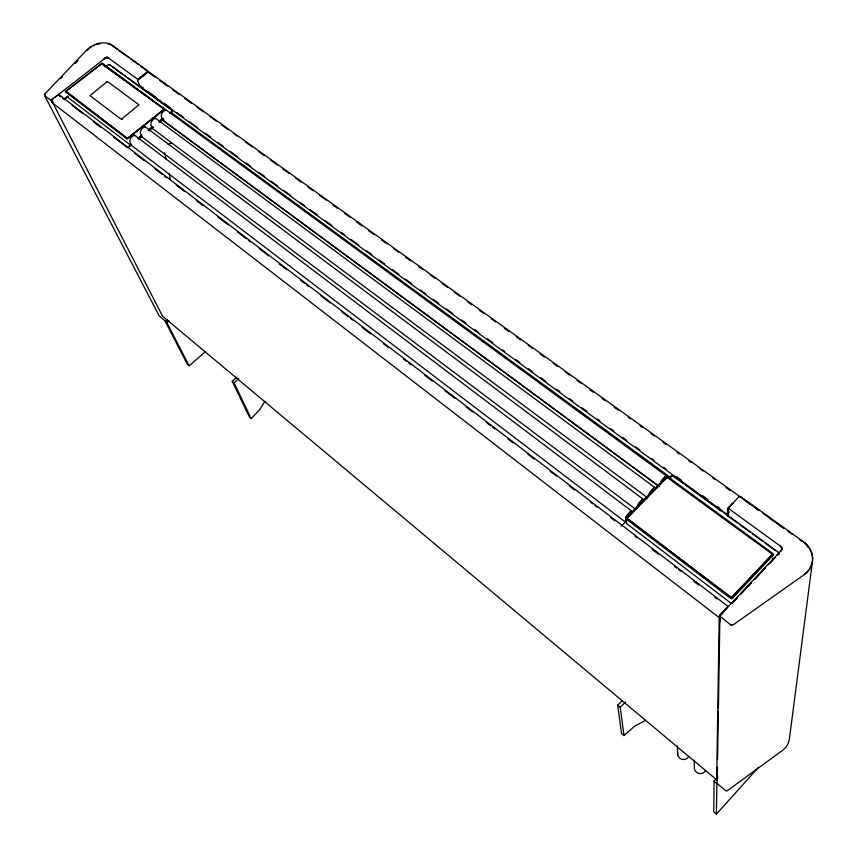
<?xml version="1.0" encoding="UTF-8"?>
<svg xmlns="http://www.w3.org/2000/svg" width="857" height="857" viewBox="0 0 857 857"><rect width="100%" height="100%" fill="white"/><g stroke="black" fill="none" stroke-linecap="round" stroke-linejoin="round"><path stroke-width="1.29" d="M716.752 778.317L714.085 781.263L713.742 811.9L716.388 814.15L758.349 767.433M647.528 497.821L152.353 128.454L150.896 124.908L151.025 123.054A4.831 3.364 -55.1 0 1 153.296 119.573L155.31 118.105L654.469 487.258L650.742 493.75M716.688 779.827L719.237 615.915L728.086 606.456L58.64 94.345L51.238 99.755L162.519 316.147L716.688 779.827L717.545 778.884L717.588 776.024M731.075 625.117L719.505 615.883L780.673 551.019A4.585 3.974 7.9 0 0 781.584 547.816A4.649 4.028 7.9 0 0 779.913 545.352M716.388 814.15L716.881 783.609L714.085 781.263M719.741 617.083L719.794 615.294L727.529 607.088M717.17 783.084L717.438 767.101M717.566 759.12L718.359 711.181M718.402 708.525L719.912 616.654M720.212 621.604L720.298 616.504L719.205 617.661L52.073 102.594L53.027 101.854M727.55 508.769L727.454 513.782L729.2 511.993M780.127 545.952L728.161 508.18L739.216 496.449L740.287 496.374M728.364 516.675L728.557 508.651M636.826 507.933L637.565 505.276A6.063 2.068 -52.6 0 1 640.618 501.056L642.889 498.978L639.247 504.902M779.088 554.415L778.349 552.272L673.773 475.999L671.374 475.796L668.878 478.088M659.976 484.591L660.758 481.913A6.031 2.035 -53 0 1 663.8 477.703L666.028 475.656L662.386 481.57M812.307 562.471L789.318 739.58L788.151 743.587L785.933 747.229L782.827 750.175L727.154 790.818L725.911 790.872L717.588 783.909M781.83 549.487L781.713 550.076M781.841 549.187L781.67 549.766M155.481 118.727L155.374 118.137M648.503 495.464L649.199 493.557A6.053 2.046 -52.8 0 1 652.252 489.336L654.469 487.258M627.581 516.664L631.213 510.751L134.324 135.01L132.224 136.467A4.853 3.396 -54 0 0 129.943 139.97L129.835 141.812L131.357 145.326L625.374 522.063L625.867 517.071A6.074 2.078 -52.4 0 1 628.92 512.84L631.213 510.751M66.128 91.367L127.436 138.363L164.126 109.193L101.876 63.697L65.86 91.485L127.425 138.502L164.094 109.289M144.94 127.254L144.662 126.536L142.787 128.004A4.842 3.385 -54.5 0 0 140.505 131.496L140.387 133.338L141.876 136.874L635.958 509.508M134.345 135.802L134.324 135.01M165.83 110.564L165.615 109.739L163.751 111.185A4.821 3.342 -55.6 0 0 161.48 114.667L161.352 116.52L162.776 120.076L659.033 486.219M44.939 94.977L44.875 95.084A1.168 0.793 -23.8 0 0 44.896 95.684L44.96 95.759M265.006 401.151L259.735 409.625L251.187 418.57L249.419 417.07L232.236 381.333L236.768 377.123M773.121 559.45L768.279 564.731M626.585 522.02L626.328 522.427A1.318 1.157 -2.9 0 0 626.703 523.648L730.518 602.835A1.393 1.243 7.8 0 0 732.039 603.017L737.052 597.854M44.489 94.366L86.686 50.081A17.365 11.709 -22.1 0 1 112.353 45.303L147.993 71.174L138.17 79.015L138.363 79.744L108.71 58.222M172 112.353L172.214 110.585M727.593 508.662L732.842 503.241M68.239 96.445L68.057 97.494L129.3 144.212L130.714 144.062M740.727 593.955L750.828 583.242M754.503 579.343L765.526 567.655M720.298 615.872L723.008 612.991M732.071 603.382L737.513 597.618M740.223 594.726L744.754 589.927M747.475 587.045L751.096 583.199M754.728 579.353L760.159 573.59M761.969 571.662L765.601 567.827M770.122 563.017L775.564 557.254M777.374 555.325L779.184 553.408M60.601 78.801L62.432 76.873M75.255 63.429L78.008 60.547M732.896 503.573L728.161 508.18M666.917 477.638L626.981 518.26L731.203 597.565L772.307 554.297M621.218 526.177L626.831 520.52M622.193 700.662L617.693 705.129L621.518 733.474L623.982 735.574L634.523 726.265L645.503 720.362M623.982 735.574L620.254 707.282L625.449 702.129M137.773 80.001L147.929 71.999L155.556 77.473M251.187 418.57L234.057 382.854L238.782 378.473M167.104 319.436L165.101 321.139L187.469 364.396L189.14 365.81L205.08 351.981M189.14 365.81L166.815 322.575L168.818 320.872M137.923 138.277L142.048 134.967M148.229 129.996L152.342 126.686M158.534 121.715L162.648 118.405M126.965 147.779L131.132 144.437M138.427 138.577L141.544 136.07M148.839 130.21L153.007 126.857M159.263 121.833L163.43 118.491M169.675 113.467L172.139 111.367L171.978 110.017L109.91 64.746L108.218 64.704L105.593 66.632M128.271 147.5L131.389 144.994M138.684 139.134L141.801 136.627M149.097 130.767L153.264 127.414M159.509 122.401L163.676 119.048M139.445 78.962L148.315 71.827L140.623 66.096M106.654 82.015L89.974 95.673L120.708 118.909L121.748 118.962L138.92 104.79L108.014 81.865L106.654 82.015M65.025 99.08L68.164 96.627M58.287 94.709L104.318 58.876M53.477 98.587L51.538 100.119L52.652 102.315L52.181 102.669M55.394 97.098L57.312 95.598M63.686 99.337L67.885 96.07M733.046 624.957L804.198 574.672A24.242 21.029 9 0 0 809.49 548.619M44.682 95.641L50.959 100.408M670.763 476.706L671.395 476.299M168.133 144.747L171.518 142.68M121.973 119.434L122.272 119.262M101.49 63.697L164.019 108.989M732.917 624.324L732.564 624.517A1.607 1.446 9.1 0 1 731.192 624.474M96.948 43.889L99.605 43.236M667.046 477.392L772.553 554.34L731.728 597.897L626.756 518.314L666.842 477.531L667.539 477.595M106.472 57.162L107.168 57.14M107.029 57.848L107.725 57.858M109.107 65.111L110.167 65.314M673.088 476.181L683.49 483.573M740.073 496.889L746.768 501.677M112.535 45.967L116.852 49.063M119.016 50.617L128.743 57.58M130.907 59.133L138.47 64.554M740.373 496.385L803.266 541.57M148.69 71.784L738.755 495.775M745.911 501.302L750.229 504.409M756.71 509.069L758.874 510.622M769.672 518.378L773.989 521.485M779.388 525.362L783.705 528.469M159.905 80.59L167.511 86.064M172.943 89.964L179.456 94.656M184.887 98.555L191.411 103.247M196.842 107.146L203.366 111.839M209.879 116.52L216.403 121.212M221.834 125.111L228.348 129.803M233.779 133.703L237.046 136.049M245.734 142.294L252.247 146.986M258.771 151.668L264.202 155.578M270.726 160.27L277.24 164.951M282.671 168.861L289.195 173.543M295.708 178.235L301.139 182.134M307.663 186.826L313.094 190.725M319.607 195.417L326.131 200.099M332.655 204.791L338.087 208.69M344.6 213.382L350.031 217.282M356.555 221.974L361.986 225.873M368.499 230.565L373.931 234.464M381.536 239.939L386.968 243.838M393.492 248.53L398.923 252.429M405.447 257.121L410.878 261.031M418.484 266.495L422.822 269.623M430.428 275.086L434.778 278.214M442.383 283.678L447.815 287.588M454.339 292.269L459.77 296.179M467.376 301.643L471.714 304.771M479.32 310.234L483.669 313.362M491.275 318.825L495.614 321.953M504.312 328.199L508.651 331.327M516.257 336.79L520.606 339.918M528.212 345.382L532.561 348.51M540.167 353.973L544.506 357.101M553.204 363.347L557.543 366.475M565.149 371.949L569.498 375.066M577.104 380.54L581.453 383.657M590.141 389.914L593.398 392.249M602.096 398.505L605.353 400.84M614.041 407.096L618.39 410.214M628.17 417.252L630.334 418.805M640.115 425.843L642.289 427.397M650.977 433.653L654.245 435.999M662.932 442.244L666.189 444.59M677.062 452.4L679.226 453.964M689.007 460.991L691.181 462.555M699.869 468.8L703.136 471.146M712.906 478.174L715.081 479.738M725.943 487.547L730.293 490.675M748.932 503.23L758.67 510.247M763.009 513.364L771.664 519.61M774.91 521.945L780.331 525.844M787.904 531.308L792.232 534.425M799.817 539.878L801.981 541.442M140.344 85.893L143.59 88.26M147.918 91.41L156.563 97.719M164.126 103.236L170.618 107.961M177.11 112.685L183.591 117.42M189.001 121.362L197.646 127.661M205.219 133.178L210.629 137.12M218.192 142.637L223.602 146.568M230.083 151.303L237.657 156.82M246.302 163.119L250.63 166.269M259.275 172.578L264.684 176.521M271.176 181.245L277.657 185.969M284.149 190.704L290.63 195.428M300.368 202.52L304.696 205.669M310.095 209.611L317.668 215.128M325.232 220.645L331.723 225.37M341.45 232.461L344.696 234.829M351.188 239.564L358.751 245.07M366.325 250.587L371.724 254.529M379.297 260.046L384.697 263.988M392.27 269.505L398.762 274.229M405.243 278.964L411.735 283.688M420.38 289.987L425.79 293.93M433.353 299.447L438.763 303.389M446.336 308.906L452.817 313.63M461.473 319.94L465.79 323.089M474.446 329.388L478.763 332.548M487.419 338.847L492.829 342.789M502.556 349.881L504.719 351.456M515.528 359.34L519.856 362.49M528.501 368.789L532.829 371.949M540.403 377.466L545.802 381.397M556.622 389.282L559.857 391.649M569.594 398.741L572.83 401.097M581.485 407.407L586.895 411.349M597.704 419.223L599.868 420.798M610.677 428.682L613.923 431.05M622.568 437.349L626.896 440.498M635.54 446.808L639.868 449.957M651.759 458.624L653.923 460.198M663.661 467.29L665.825 468.875M676.634 476.749L680.961 479.899M702.579 495.667L707.989 499.599M717.716 506.691L719.88 508.276M140.419 86.696L726.286 513.921M112.31 66.878L123.012 74.677M125.143 76.241L171.143 109.803M685.643 485.148L721.198 511.083M726.586 515.014L737.363 522.877M739.516 524.452L750.293 532.315M752.446 533.879L762.141 540.96M765.376 543.317L775.071 550.387M170.704 112.138L670.945 477.756M165.819 109.76L666.007 475.635M161.512 119.444L659.033 486.594M144.919 126.6L642.857 498.956M58.64 94.345L59.958 96.787M58.308 94.859L60.44 96.477M62.561 98.105L64.682 99.733M72.127 105.422L82.743 113.553M93.37 121.683L100.805 127.372M113.553 137.131L126.3 146.89M134.795 153.392L144.362 160.709M154.978 168.84L162.412 174.539M164.544 176.156L166.665 177.785M176.231 185.101L184.726 191.604M196.414 200.549L202.788 205.434M217.657 216.81L228.283 224.941M237.839 232.258L246.334 238.771M248.466 240.389L250.587 242.017M259.082 248.519L268.648 255.836M279.275 263.967L286.709 269.666M300.518 280.228L304.76 283.485M306.892 285.113L309.013 286.741M320.7 295.676L330.256 303.003M341.943 311.937L348.317 316.822M350.449 318.45L352.57 320.068M362.125 327.385L370.631 333.898M383.379 343.646L388.682 347.717M403.561 359.104L406.743 361.536M408.875 363.164L410.996 364.793M424.804 375.355L432.239 381.054M444.987 390.813L454.553 398.13M466.229 407.075L472.603 411.949M486.422 422.522L490.665 425.768M492.796 427.397L494.918 429.025M507.665 438.784L512.979 442.844M527.848 454.231L534.222 459.106M550.151 471.307L556.525 476.181M569.273 485.94L574.586 490M590.527 502.202L592.648 503.82M594.769 505.448L596.901 507.076M610.709 517.649L614.951 520.895M635.144 536.343L637.265 537.971M652.134 549.358L658.508 554.233M674.448 566.434L676.569 568.052M678.69 569.68L680.822 571.308M693.57 581.067L698.873 585.127M714.813 597.329L716.934 598.957M164.351 320.282L159.145 315.837L44.928 96.263M165.101 321.139L166.815 322.575M232.236 381.333L234.057 382.854M617.693 705.129L620.254 707.282M804.616 542.77L807.24 545.341M778.306 552.744L778.831 553.333M807.165 545.941L808.301 547.334M50.874 100.473L50.606 99.712M137.527 80.494L140.087 86.289M160.141 100.248L161.202 102.701M781.466 547.409L781.766 548.276M781.638 547.098L781.873 547.987M164.726 152.728L166.108 159.241M169.14 173.585L170.522 180.109M677.276 745.976L677.716 755.071A5.881 5.528 16.7 0 0 682.943 759.463A5.795 5.453 16.8 0 0 688.749 756.249M694.202 760.159L694.341 766.79A5.86 5.506 20.1 0 0 694.438 769.115A5.945 5.581 20.2 0 0 699.73 773.56A5.86 5.506 20.2 0 0 705.568 770.325M677.716 755.071A5.795 5.453 16.7 0 1 677.641 752.778M772.65 558.164A1.382 1.2 8.2 0 1 773.164 558.989M780.641 551.415A4.585 3.974 8 0 0 781.595 548.501A4.639 4.017 8 0 0 780.781 546.616M106.729 57.376A3.364 2.271 -22 0 1 108.646 57.848M731.557 625.149A1.628 1.457 9.1 0 1 730.989 624.935M86.878 50.542A17.365 11.698 -22.1 0 1 90.981 47.221M93.359 45.882A17.365 11.698 -22.1 0 1 94.602 45.314M98.523 44.007A17.365 11.698 -22.1 0 1 99.873 43.718M107.521 43.664A17.365 11.698 -22.1 0 1 112.567 45.775M44.532 94.988A1.168 0.782 -23.8 0 1 44.65 94.174M803.223 541.613A24.253 21.029 9 0 1 804.284 574.329M803.18 542.01A24.242 21.029 9 0 1 808.483 547.141M104.361 58.833A3.321 2.25 -22 0 1 106.718 57.869A3.353 2.271 -22 0 1 108.196 57.987M104.147 58.362A3.321 2.25 -22 0 1 106.729 57.376M164.801 109.118L127.093 139.027L65.175 91.645L102.208 63.086L164.801 109.118M773.496 554.886L732.178 598.657A1.403 1.243 7.6 0 1 730.646 598.475L626.263 519.031A1.328 1.157 -3.1 0 1 625.878 517.799L666.65 476.706A1.318 1.136 -1.2 0 1 668.085 476.856L773.014 553.601A1.393 1.211 8 0 1 773.496 554.886"/></g></svg>
